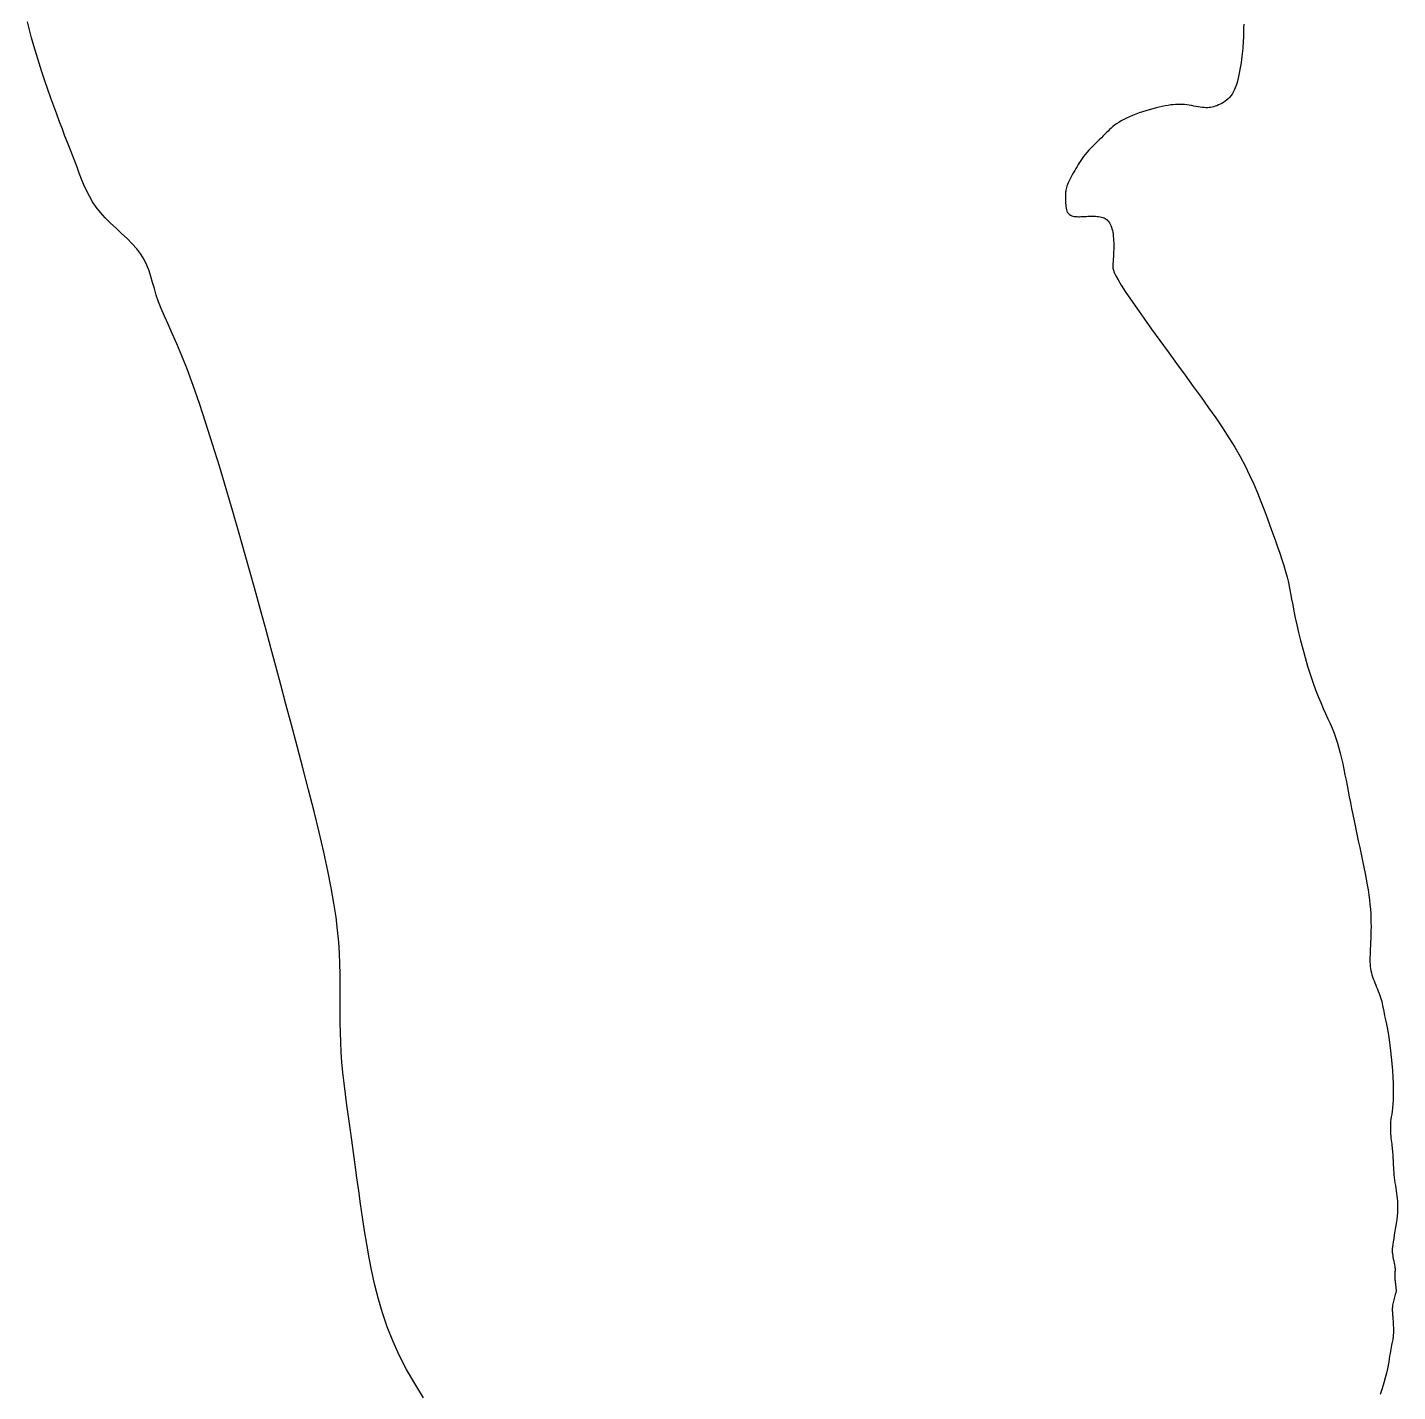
# Model space of a CAD drawing. Header units: millimetres. Extents: x 29 to 887, y 144 to 1917.
# Drawn here: x 38.5 to 452.2, y 1030.5 to 1442.2 of the extents above; entities that cross this region are included whole.
import ezdxf

# ---------------------------------------------------------------- set-up
doc = ezdxf.new("R2010")
doc.units = ezdxf.units.MM
doc.header["$LTSCALE"] = 48

msp = doc.modelspace()

# ---------------------------------------------------------------- linework, layer by layer
for p, q in [((39.09, 1441.55), (38.5, 1443.93)), ((39.74, 1439.12), (39.09, 1441.55)), ((405.63, 1439.98), (405.61, 1439.06)), ((405.65, 1440.98), (405.63, 1439.98)), ((405.67, 1442.07), (405.65, 1440.98)), ((405.7, 1443.21), (405.67, 1442.07)), ((40.45, 1436.63), (39.74, 1439.12)), ((41.22, 1434.06), (40.45, 1436.63)), ((405.42, 1435.89), (405.34, 1435.11)), ((405.48, 1436.65), (405.42, 1435.89)), ((405.53, 1437.41), (405.48, 1436.65)), ((405.57, 1438.21), (405.53, 1437.41)), ((405.61, 1439.06), (405.57, 1438.21)), ((42.05, 1431.43), (41.22, 1434.06)), ((42.91, 1428.78), (42.05, 1431.43)), ((404.88, 1431.54), (404.72, 1430.52)), ((405.02, 1432.52), (404.88, 1431.54)), ((405.14, 1433.45), (405.02, 1432.52)), ((405.25, 1434.31), (405.14, 1433.45)), ((405.34, 1435.11), (405.25, 1434.31)), ((43.79, 1426.13), (42.91, 1428.78)), ((404.15, 1427.45), (403.92, 1426.48)), ((404.36, 1428.46), (404.15, 1427.45)), ((404.55, 1429.49), (404.36, 1428.46)), ((404.72, 1430.52), (404.55, 1429.49)), ((44.7, 1423.51), (43.79, 1426.13)), ((45.6, 1420.93), (44.7, 1423.51)), ((402.84, 1423.3), (402.52, 1422.68)), ((403.14, 1423.99), (402.84, 1423.3)), ((403.42, 1424.75), (403.14, 1423.99)), ((403.68, 1425.58), (403.42, 1424.75)), ((403.92, 1426.48), (403.68, 1425.58)), ((46.5, 1418.42), (45.6, 1420.93)), ((383.65, 1418.82), (382.86, 1418.7)), ((384.4, 1418.91), (383.65, 1418.82)), ((385.12, 1418.97), (384.4, 1418.91)), ((385.82, 1419), (385.12, 1418.97)), ((386.51, 1419.01), (385.82, 1419)), ((387.19, 1418.98), (386.51, 1419.01)), ((387.87, 1418.93), (387.19, 1418.98)), ((388.56, 1418.85), (387.87, 1418.93)), ((389.26, 1418.74), (388.56, 1418.85)), ((398.07, 1418.82), (397.58, 1418.61)), ((398.58, 1419.05), (398.07, 1418.82)), ((399.09, 1419.32), (398.58, 1419.05)), ((399.59, 1419.61), (399.09, 1419.32)), ((400.07, 1419.94), (399.59, 1419.61)), ((400.55, 1420.3), (400.07, 1419.94)), ((400.99, 1420.7), (400.55, 1420.3)), ((401.41, 1421.13), (400.99, 1420.7)), ((401.81, 1421.6), (401.41, 1421.13)), ((402.18, 1422.11), (401.81, 1421.6)), ((402.52, 1422.68), (402.18, 1422.11)), ((47.38, 1416.01), (46.5, 1418.42)), ((48.23, 1413.72), (47.38, 1416.01)), ((370.32, 1414.84), (369.47, 1414.41)), ((371.22, 1415.25), (370.32, 1414.84)), ((372.15, 1415.65), (371.22, 1415.25)), ((373.13, 1416.04), (372.15, 1415.65)), ((374.12, 1416.41), (373.13, 1416.04)), ((375.14, 1416.76), (374.12, 1416.41)), ((376.17, 1417.09), (375.14, 1416.76)), ((377.2, 1417.4), (376.17, 1417.09)), ((378.22, 1417.68), (377.2, 1417.4)), ((379.22, 1417.94), (378.22, 1417.68)), ((380.19, 1418.17), (379.22, 1417.94)), ((381.13, 1418.38), (380.19, 1418.17)), ((382.02, 1418.56), (381.13, 1418.38)), ((382.86, 1418.7), (382.02, 1418.56)), ((389.95, 1418.63), (389.26, 1418.74)), ((390.64, 1418.5), (389.95, 1418.63)), ((391.31, 1418.38), (390.64, 1418.5)), ((391.96, 1418.26), (391.31, 1418.38)), ((392.59, 1418.16), (391.96, 1418.26)), ((393.18, 1418.07), (392.59, 1418.16)), ((393.73, 1418.02), (393.18, 1418.07)), ((394.25, 1417.99), (393.73, 1418.02)), ((394.75, 1418), (394.25, 1417.99)), ((395.23, 1418.03), (394.75, 1418)), ((395.69, 1418.09), (395.23, 1418.03)), ((396.15, 1418.18), (395.69, 1418.09)), ((396.61, 1418.29), (396.15, 1418.18)), ((397.09, 1418.44), (396.61, 1418.29)), ((397.58, 1418.61), (397.09, 1418.44)), ((49.06, 1411.54), (48.23, 1413.72)), ((49.85, 1409.46), (49.06, 1411.54)), ((364.76, 1410.97), (364.3, 1410.5)), ((365.21, 1411.42), (364.76, 1410.97)), ((365.67, 1411.86), (365.21, 1411.42)), ((366.16, 1412.29), (365.67, 1411.86)), ((366.69, 1412.71), (366.16, 1412.29)), ((367.28, 1413.13), (366.69, 1412.71)), ((367.95, 1413.56), (367.28, 1413.13)), ((368.68, 1413.99), (367.95, 1413.56)), ((369.47, 1414.41), (368.68, 1413.99)), ((50.62, 1407.46), (49.85, 1409.46)), ((51.37, 1405.53), (50.62, 1407.46)), ((360.16, 1406.43), (359.52, 1405.79)), ((360.82, 1407.07), (360.16, 1406.43)), ((361.47, 1407.7), (360.82, 1407.07)), ((362.11, 1408.32), (361.47, 1407.7)), ((362.73, 1408.91), (362.11, 1408.32)), ((363.3, 1409.47), (362.73, 1408.91)), ((363.82, 1410), (363.3, 1409.47)), ((364.3, 1410.5), (363.82, 1410)), ((52.09, 1403.65), (51.37, 1405.53)), ((52.8, 1401.82), (52.09, 1403.65)), ((356.92, 1402.69), (356.51, 1402.09)), ((357.35, 1403.29), (356.92, 1402.69)), ((357.82, 1403.9), (357.35, 1403.29)), ((358.34, 1404.52), (357.82, 1403.9)), ((358.91, 1405.15), (358.34, 1404.52)), ((359.52, 1405.79), (358.91, 1405.15)), ((53.49, 1400.02), (52.8, 1401.82)), ((54.16, 1398.23), (53.49, 1400.02)), ((54.85, 1396.46), (54.16, 1398.23)), ((354.31, 1398.4), (353.95, 1397.76)), ((354.68, 1399.04), (354.31, 1398.4)), ((355.05, 1399.67), (354.68, 1399.04)), ((355.41, 1400.29), (355.05, 1399.67)), ((355.77, 1400.9), (355.41, 1400.29)), ((356.13, 1401.5), (355.77, 1400.9)), ((356.51, 1402.09), (356.13, 1401.5)), ((55.57, 1394.72), (54.85, 1396.46)), ((56.35, 1392.99), (55.57, 1394.72)), ((352.29, 1394.34), (352.15, 1393.9)), ((352.47, 1394.82), (352.29, 1394.34)), ((352.69, 1395.35), (352.47, 1394.82)), ((352.96, 1395.91), (352.69, 1395.35)), ((353.27, 1396.51), (352.96, 1395.91)), ((353.6, 1397.12), (353.27, 1396.51)), ((353.95, 1397.76), (353.6, 1397.12)), ((57.22, 1391.28), (56.35, 1392.99)), ((58.2, 1389.6), (57.22, 1391.28)), ((351.94, 1392.52), (351.93, 1392.26)), ((351.93, 1392.26), (351.93, 1392.02)), ((351.93, 1392.02), (351.93, 1391.81)), ((351.93, 1391.81), (351.93, 1391.61)), ((351.93, 1391.61), (351.93, 1391.42)), ((351.93, 1391.42), (351.93, 1391.21)), ((351.93, 1391.21), (351.93, 1390.99)), ((351.93, 1390.99), (351.93, 1390.73)), ((351.93, 1390.73), (351.93, 1390.43)), ((351.93, 1390.43), (351.93, 1390.08)), ((351.93, 1390.08), (351.93, 1389.67)), ((351.96, 1392.81), (351.94, 1392.52)), ((351.99, 1393.14), (351.96, 1392.81)), ((352.06, 1393.5), (351.99, 1393.14)), ((352.15, 1393.9), (352.06, 1393.5)), ((59.31, 1387.95), (58.2, 1389.6)), ((60.58, 1386.33), (59.31, 1387.95)), ((62.03, 1384.74), (60.58, 1386.33)), ((351.93, 1389.67), (351.94, 1389.21)), ((351.94, 1389.21), (351.96, 1388.71)), ((351.96, 1388.71), (352, 1388.2)), ((352, 1388.2), (352.07, 1387.7)), ((352.07, 1387.7), (352.18, 1387.21)), ((352.18, 1387.21), (352.32, 1386.76)), ((352.32, 1386.76), (352.52, 1386.37)), ((352.52, 1386.37), (352.77, 1386.04)), ((352.77, 1386.04), (353.06, 1385.77)), ((353.06, 1385.77), (353.4, 1385.56)), ((63.6, 1383.17), (62.03, 1384.74)), ((65.26, 1381.61), (63.6, 1383.17)), ((66.93, 1380.06), (65.26, 1381.61)), ((353.4, 1385.56), (353.77, 1385.4)), ((353.77, 1385.4), (354.15, 1385.29)), ((354.15, 1385.29), (354.56, 1385.21)), ((354.56, 1385.21), (354.97, 1385.16)), ((354.97, 1385.16), (355.38, 1385.13)), ((355.38, 1385.13), (355.78, 1385.11)), ((355.78, 1385.11), (356.17, 1385.11)), ((356.17, 1385.11), (356.56, 1385.12)), ((356.56, 1385.12), (356.95, 1385.14)), ((356.95, 1385.14), (357.35, 1385.16)), ((357.35, 1385.16), (357.75, 1385.19)), ((357.75, 1385.19), (358.17, 1385.21)), ((358.17, 1385.21), (358.61, 1385.23)), ((358.61, 1385.23), (359.06, 1385.25)), ((359.06, 1385.25), (359.53, 1385.26)), ((359.53, 1385.26), (360.01, 1385.26)), ((360.01, 1385.26), (360.49, 1385.25)), ((360.49, 1385.25), (360.97, 1385.23)), ((360.97, 1385.23), (361.43, 1385.2)), ((361.43, 1385.2), (361.89, 1385.14)), ((361.89, 1385.14), (362.33, 1385.07)), ((362.33, 1385.07), (362.74, 1384.98)), ((362.74, 1384.98), (363.13, 1384.87)), ((363.13, 1384.87), (363.49, 1384.73)), ((363.49, 1384.73), (363.83, 1384.56)), ((363.83, 1384.56), (364.15, 1384.36)), ((364.15, 1384.36), (364.44, 1384.13)), ((364.44, 1384.13), (364.71, 1383.87)), ((364.71, 1383.87), (364.97, 1383.56)), ((364.97, 1383.56), (365.2, 1383.22)), ((365.2, 1383.22), (365.41, 1382.84)), ((365.41, 1382.84), (365.6, 1382.42)), ((365.6, 1382.42), (365.78, 1381.96)), ((365.78, 1381.96), (365.93, 1381.47)), ((68.58, 1378.52), (66.93, 1380.06)), ((70.14, 1376.96), (68.58, 1378.52)), ((365.93, 1381.47), (366.06, 1380.94)), ((366.06, 1380.94), (366.17, 1380.38)), ((366.17, 1380.38), (366.26, 1379.79)), ((366.26, 1379.79), (366.33, 1379.17)), ((366.33, 1379.17), (366.38, 1378.53)), ((366.38, 1378.53), (366.42, 1377.87)), ((366.42, 1377.87), (366.44, 1377.21)), ((71.56, 1375.39), (70.14, 1376.96)), ((72.79, 1373.8), (71.56, 1375.39)), ((73.79, 1372.17), (72.79, 1373.8)), ((366.37, 1373.47), (366.34, 1372.93)), ((366.4, 1374.03), (366.37, 1373.47)), ((366.42, 1374.62), (366.4, 1374.03)), ((366.44, 1375.24), (366.42, 1374.62)), ((366.44, 1377.21), (366.45, 1376.54)), ((366.45, 1375.89), (366.44, 1375.24)), ((366.45, 1376.54), (366.45, 1375.89)), ((74.59, 1370.51), (73.79, 1372.17)), ((75.24, 1368.81), (74.59, 1370.51)), ((366.21, 1370.53), (366.2, 1370.08)), ((366.2, 1370.08), (366.23, 1369.59)), ((366.23, 1370.98), (366.21, 1370.53)), ((366.26, 1371.44), (366.23, 1370.98)), ((366.23, 1369.59), (366.37, 1368.99)), ((366.28, 1371.92), (366.26, 1371.44)), ((366.31, 1372.42), (366.28, 1371.92)), ((366.34, 1372.93), (366.31, 1372.42)), ((75.8, 1367.06), (75.24, 1368.81)), ((76.31, 1365.25), (75.8, 1367.06)), ((76.83, 1363.39), (76.31, 1365.25)), ((366.37, 1368.99), (366.63, 1368.24)), ((366.63, 1368.24), (367.08, 1367.27)), ((367.08, 1367.27), (367.75, 1366.04)), ((367.75, 1366.04), (368.69, 1364.48)), ((77.39, 1361.45), (76.83, 1363.39)), ((78.07, 1359.45), (77.39, 1361.45)), ((368.69, 1364.48), (369.94, 1362.54)), ((369.94, 1362.54), (371.53, 1360.18)), ((78.89, 1357.36), (78.07, 1359.45)), ((79.86, 1355.11), (78.89, 1357.36)), ((371.53, 1360.18), (373.42, 1357.46)), ((373.42, 1357.46), (375.55, 1354.44)), ((80.97, 1352.64), (79.86, 1355.11)), ((82.23, 1349.86), (80.97, 1352.64)), ((375.55, 1354.44), (377.87, 1351.18)), ((83.62, 1346.7), (82.23, 1349.86)), ((377.87, 1351.18), (380.33, 1347.77)), ((85.14, 1343.08), (83.62, 1346.7)), ((380.33, 1347.77), (382.87, 1344.27)), ((86.79, 1338.93), (85.14, 1343.08)), ((382.87, 1344.27), (385.44, 1340.75)), ((385.44, 1340.75), (387.98, 1337.27)), ((88.56, 1334.17), (86.79, 1338.93)), ((387.98, 1337.27), (390.44, 1333.9)), ((90.44, 1328.76), (88.56, 1334.17)), ((390.44, 1333.9), (392.81, 1330.63)), ((92.41, 1322.8), (90.44, 1328.76)), ((392.81, 1330.63), (395.08, 1327.45)), ((395.08, 1327.45), (397.24, 1324.37)), ((397.24, 1324.37), (399.28, 1321.36)), ((94.43, 1316.42), (92.41, 1322.8)), ((399.28, 1321.36), (401.2, 1318.41)), ((96.47, 1309.77), (94.43, 1316.42)), ((401.2, 1318.41), (402.98, 1315.53)), ((402.98, 1315.53), (404.62, 1312.68)), ((404.62, 1312.68), (406.12, 1309.88)), ((98.51, 1302.97), (96.47, 1309.77)), ((406.12, 1309.88), (407.48, 1307.12)), ((407.48, 1307.12), (408.72, 1304.41)), ((408.72, 1304.41), (409.85, 1301.76)), ((100.51, 1296.17), (98.51, 1302.97)), ((409.85, 1301.76), (410.89, 1299.18)), ((410.89, 1299.18), (411.86, 1296.67)), ((102.43, 1289.49), (100.51, 1296.17)), ((411.86, 1296.67), (412.75, 1294.25)), ((412.75, 1294.25), (413.6, 1291.92)), ((413.6, 1291.92), (414.41, 1289.69)), ((104.26, 1283.08), (102.43, 1289.49)), ((414.41, 1289.69), (415.18, 1287.55)), ((415.18, 1287.55), (415.91, 1285.5)), ((105.96, 1277.02), (104.26, 1283.08)), ((415.91, 1285.5), (416.59, 1283.53)), ((416.59, 1283.53), (417.22, 1281.63)), ((417.22, 1281.63), (417.8, 1279.8)), ((417.8, 1279.8), (418.32, 1278.04)), ((107.55, 1271.28), (105.96, 1277.02)), ((418.32, 1278.04), (418.78, 1276.33)), ((418.78, 1276.33), (419.17, 1274.67)), ((419.17, 1274.67), (419.53, 1273.02)), ((109.07, 1265.74), (107.55, 1271.28)), ((419.53, 1273.02), (419.85, 1271.37)), ((419.85, 1271.37), (420.17, 1269.68)), ((420.17, 1269.68), (420.49, 1267.92)), ((420.49, 1267.92), (420.85, 1266.07)), ((420.85, 1266.07), (421.25, 1264.08)), ((110.55, 1260.32), (109.07, 1265.74)), ((421.25, 1264.08), (421.71, 1261.94)), ((421.71, 1261.94), (422.25, 1259.62)), ((112, 1254.93), (110.55, 1260.32)), ((422.25, 1259.62), (422.86, 1257.17)), ((113.47, 1249.46), (112, 1254.93)), ((422.86, 1257.17), (423.53, 1254.63)), ((423.53, 1254.63), (424.25, 1252.05)), ((114.97, 1243.84), (113.47, 1249.46)), ((424.25, 1252.05), (425, 1249.48)), ((425, 1249.48), (425.78, 1246.98)), ((425.78, 1246.98), (426.57, 1244.58)), ((116.55, 1237.95), (114.97, 1243.84)), ((426.57, 1244.58), (427.37, 1242.34)), ((427.37, 1242.34), (428.16, 1240.29)), ((118.21, 1231.75), (116.55, 1237.95)), ((428.16, 1240.29), (428.93, 1238.43)), ((428.93, 1238.43), (429.68, 1236.71)), ((429.68, 1236.71), (430.41, 1235.11)), ((430.41, 1235.11), (431.11, 1233.59)), ((431.11, 1233.59), (431.77, 1232.12)), ((119.94, 1225.31), (118.21, 1231.75)), ((431.77, 1232.12), (432.4, 1230.69)), ((432.4, 1230.69), (432.97, 1229.24)), ((432.97, 1229.24), (433.5, 1227.76)), ((121.68, 1218.73), (119.94, 1225.31)), ((433.5, 1227.76), (433.99, 1226.25)), ((433.99, 1226.25), (434.43, 1224.71)), ((434.43, 1224.71), (434.85, 1223.14)), ((434.85, 1223.14), (435.23, 1221.55)), ((435.23, 1221.55), (435.59, 1219.94)), ((123.39, 1212.14), (121.68, 1218.73)), ((435.59, 1219.94), (435.93, 1218.32)), ((435.93, 1218.32), (436.27, 1216.69)), ((436.27, 1216.69), (436.59, 1215.04)), ((125.05, 1205.62), (123.39, 1212.14)), ((436.59, 1215.04), (436.91, 1213.39)), ((436.91, 1213.39), (437.24, 1211.71)), ((437.24, 1211.71), (437.57, 1210.01)), ((437.57, 1210.01), (437.9, 1208.26)), ((437.9, 1208.26), (438.26, 1206.48)), ((126.6, 1199.3), (125.05, 1205.62)), ((438.26, 1206.48), (438.63, 1204.63)), ((438.63, 1204.63), (439.02, 1202.73)), ((439.02, 1202.73), (439.43, 1200.77)), ((439.43, 1200.77), (439.86, 1198.76)), ((128.01, 1193.28), (126.6, 1199.3)), ((439.86, 1198.76), (440.3, 1196.72)), ((440.3, 1196.72), (440.74, 1194.68)), ((129.23, 1187.67), (128.01, 1193.28)), ((440.74, 1194.68), (441.17, 1192.65)), ((441.17, 1192.65), (441.6, 1190.66)), ((130.24, 1182.56), (129.23, 1187.67)), ((441.6, 1190.66), (441.99, 1188.73)), ((441.99, 1188.73), (442.36, 1186.89)), ((442.36, 1186.89), (442.69, 1185.13)), ((442.69, 1185.13), (442.99, 1183.47)), ((442.99, 1183.47), (443.25, 1181.89)), ((131.05, 1177.9), (130.24, 1182.56)), ((443.25, 1181.89), (443.47, 1180.37)), ((443.47, 1180.37), (443.66, 1178.91)), ((443.66, 1178.91), (443.82, 1177.5)), ((131.68, 1173.66), (131.05, 1177.9)), ((443.82, 1177.5), (443.94, 1176.12)), ((443.94, 1176.12), (444.03, 1174.77)), ((444.03, 1174.77), (444.09, 1173.43)), ((132.15, 1169.76), (131.68, 1173.66)), ((444.09, 1173.43), (444.12, 1172.11)), ((444.12, 1172.11), (444.13, 1170.82)), ((444.13, 1170.82), (444.12, 1169.57)), ((132.49, 1166.15), (132.15, 1169.76)), ((444.06, 1167.2), (444.01, 1166.1)), ((444.09, 1168.36), (444.06, 1167.2)), ((444.12, 1169.57), (444.09, 1168.36)), ((132.72, 1162.78), (132.49, 1166.15)), ((132.86, 1159.59), (132.72, 1162.78)), ((443.83, 1162.37), (443.8, 1161.59)), ((443.87, 1163.21), (443.83, 1162.37)), ((443.91, 1164.1), (443.87, 1163.21)), ((443.96, 1165.06), (443.91, 1164.1)), ((444.01, 1166.1), (443.96, 1165.06)), ((132.93, 1156.51), (132.86, 1159.59)), ((443.8, 1161.59), (443.79, 1160.85)), ((443.79, 1160.85), (443.8, 1160.14)), ((443.8, 1160.14), (443.84, 1159.47)), ((443.84, 1159.47), (443.9, 1158.81)), ((443.9, 1158.81), (443.99, 1158.17)), ((132.96, 1153.51), (132.93, 1156.51)), ((443.99, 1158.17), (444.1, 1157.54)), ((444.1, 1157.54), (444.25, 1156.91)), ((444.25, 1156.91), (444.42, 1156.3)), ((444.42, 1156.3), (444.61, 1155.68)), ((444.61, 1155.68), (444.82, 1155.06)), ((444.82, 1155.06), (445.05, 1154.45)), ((445.05, 1154.45), (445.29, 1153.83)), ((132.95, 1147.64), (132.96, 1150.56)), ((132.96, 1150.56), (132.96, 1153.51)), ((445.29, 1153.83), (445.55, 1153.2)), ((445.55, 1153.2), (445.81, 1152.57)), ((445.81, 1152.57), (446.07, 1151.94)), ((446.07, 1151.94), (446.33, 1151.31)), ((446.33, 1151.31), (446.58, 1150.68)), ((446.58, 1150.68), (446.82, 1150.06)), ((446.82, 1150.06), (447.03, 1149.45)), ((132.94, 1144.73), (132.95, 1147.64)), ((447.03, 1149.45), (447.22, 1148.84)), ((447.22, 1148.84), (447.38, 1148.25)), ((447.38, 1148.25), (447.52, 1147.66)), ((447.52, 1147.66), (447.64, 1147.07)), ((447.64, 1147.07), (447.74, 1146.47)), ((447.74, 1146.47), (447.85, 1145.86)), ((447.85, 1145.86), (447.96, 1145.22)), ((132.95, 1141.83), (132.94, 1144.73)), ((132.99, 1138.91), (132.95, 1141.83)), ((447.96, 1145.22), (448.08, 1144.56)), ((448.08, 1144.56), (448.22, 1143.86)), ((448.22, 1143.86), (448.38, 1143.11)), ((448.38, 1143.11), (448.56, 1142.3)), ((448.56, 1142.3), (448.76, 1141.41)), ((133.08, 1135.96), (132.99, 1138.91)), ((448.76, 1141.41), (448.97, 1140.42)), ((448.97, 1140.42), (449.19, 1139.31)), ((449.19, 1139.31), (449.41, 1138.07)), ((449.41, 1138.07), (449.63, 1136.67)), ((133.23, 1132.96), (133.08, 1135.96)), ((449.63, 1136.67), (449.85, 1135.09)), ((449.85, 1135.09), (450.06, 1133.34)), ((133.46, 1129.9), (133.23, 1132.96)), ((133.75, 1126.78), (133.46, 1129.9)), ((450.06, 1133.34), (450.25, 1131.45)), ((450.25, 1131.45), (450.43, 1129.47)), ((450.43, 1129.47), (450.58, 1127.45)), ((134.11, 1123.58), (133.75, 1126.78)), ((450.58, 1127.45), (450.7, 1125.44)), ((450.7, 1125.44), (450.79, 1123.49)), ((134.51, 1120.31), (134.11, 1123.58)), ((450.79, 1123.49), (450.84, 1121.66)), ((450.84, 1121.66), (450.84, 1119.99)), ((134.96, 1116.96), (134.51, 1120.31)), ((135.43, 1113.52), (134.96, 1116.96)), ((450.72, 1117.25), (450.62, 1116.13)), ((450.8, 1118.52), (450.72, 1117.25)), ((450.84, 1119.99), (450.8, 1118.52)), ((135.92, 1110), (135.43, 1113.52)), ((450.24, 1113.46), (450.13, 1112.7)), ((450.37, 1114.26), (450.24, 1113.46)), ((450.49, 1115.15), (450.37, 1114.26)), ((450.62, 1116.13), (450.49, 1115.15)), ((136.43, 1106.39), (135.92, 1110)), ((449.99, 1111.22), (449.97, 1110.47)), ((449.97, 1110.47), (449.97, 1109.73)), ((449.97, 1109.73), (450, 1109)), ((450.04, 1111.96), (449.99, 1111.22)), ((450, 1109), (450.04, 1108.29)), ((450.13, 1112.7), (450.04, 1111.96)), ((136.93, 1102.69), (136.43, 1106.39)), ((450.04, 1108.29), (450.1, 1107.6)), ((450.1, 1107.6), (450.16, 1106.95)), ((450.16, 1106.95), (450.23, 1106.33)), ((450.23, 1106.33), (450.3, 1105.75)), ((450.3, 1105.75), (450.37, 1105.2)), ((450.37, 1105.2), (450.44, 1104.68)), ((450.44, 1104.68), (450.5, 1104.18)), ((137.44, 1098.9), (136.93, 1102.69)), ((450.5, 1104.18), (450.56, 1103.68)), ((450.56, 1103.68), (450.61, 1103.17)), ((450.61, 1103.17), (450.66, 1102.65)), ((450.66, 1102.65), (450.7, 1102.1)), ((450.7, 1102.1), (450.73, 1101.52)), ((450.73, 1101.52), (450.76, 1100.91)), ((450.76, 1100.91), (450.78, 1100.26)), ((137.97, 1095.04), (137.44, 1098.9)), ((450.78, 1100.26), (450.81, 1099.59)), ((450.81, 1099.59), (450.84, 1098.89)), ((450.84, 1098.89), (450.87, 1098.17)), ((450.87, 1098.17), (450.92, 1097.42)), ((450.92, 1097.42), (450.98, 1096.66)), ((450.98, 1096.66), (451.06, 1095.87)), ((138.51, 1091.11), (137.97, 1095.04)), ((451.06, 1095.87), (451.15, 1095.08)), ((451.15, 1095.08), (451.26, 1094.27)), ((451.26, 1094.27), (451.37, 1093.47)), ((451.37, 1093.47), (451.49, 1092.66)), ((451.49, 1092.66), (451.6, 1091.85)), ((139.07, 1087.13), (138.51, 1091.11)), ((451.6, 1091.85), (451.72, 1091.06)), ((451.72, 1091.06), (451.83, 1090.27)), ((451.83, 1090.27), (451.93, 1089.51)), ((451.93, 1089.51), (452.02, 1088.74)), ((452.02, 1088.74), (452.08, 1087.97)), ((452.08, 1087.97), (452.13, 1087.18)), ((139.67, 1083.1), (139.07, 1087.13)), ((452.1, 1084.53), (452.02, 1083.51)), ((452.14, 1085.47), (452.1, 1084.53)), ((452.13, 1087.18), (452.15, 1086.35)), ((452.15, 1086.35), (452.14, 1085.47)), ((140.3, 1079.04), (139.67, 1083.1)), ((451.55, 1080.09), (451.36, 1078.92)), ((451.73, 1081.27), (451.55, 1080.09)), ((451.89, 1082.42), (451.73, 1081.27)), ((452.02, 1083.51), (451.89, 1082.42)), ((140.97, 1074.95), (140.3, 1079.04)), ((450.82, 1075.73), (450.68, 1074.89)), ((450.98, 1076.71), (450.82, 1075.73)), ((451.16, 1077.78), (450.98, 1076.71)), ((451.36, 1078.92), (451.16, 1077.78)), ((141.69, 1070.84), (140.97, 1074.95)), ((450.54, 1073.64), (450.51, 1073.2)), ((450.51, 1073.2), (450.51, 1072.86)), ((450.51, 1072.86), (450.53, 1072.6)), ((450.53, 1072.6), (450.56, 1072.4)), ((450.59, 1074.2), (450.54, 1073.64)), ((450.56, 1072.4), (450.59, 1072.23)), ((450.68, 1074.89), (450.59, 1074.2)), ((450.59, 1072.23), (450.62, 1072.08)), ((450.62, 1072.08), (450.65, 1071.92)), ((450.65, 1071.92), (450.67, 1071.76)), ((450.67, 1071.76), (450.69, 1071.59)), ((450.69, 1071.59), (450.71, 1071.4)), ((450.71, 1071.4), (450.73, 1071.21)), ((142.49, 1066.72), (141.69, 1070.84)), ((450.73, 1071.21), (450.76, 1070.99)), ((450.76, 1070.99), (450.8, 1070.76)), ((450.8, 1070.76), (450.84, 1070.5)), ((450.84, 1070.5), (450.9, 1070.22)), ((450.9, 1070.22), (450.97, 1069.92)), ((450.97, 1069.92), (451.05, 1069.61)), ((451.05, 1069.61), (451.12, 1069.28)), ((451.12, 1069.28), (451.2, 1068.94)), ((451.2, 1068.94), (451.26, 1068.6)), ((451.26, 1068.6), (451.32, 1068.26)), ((451.32, 1068.26), (451.36, 1067.93)), ((451.36, 1067.93), (451.38, 1067.6)), ((451.38, 1067.6), (451.39, 1067.28)), ((451.39, 1067.28), (451.39, 1066.97)), ((143.4, 1062.57), (142.49, 1066.72)), ((451.3, 1065.58), (451.29, 1065.34)), ((451.29, 1065.34), (451.3, 1065.11)), ((451.32, 1065.84), (451.3, 1065.58)), ((451.3, 1065.11), (451.3, 1064.89)), ((451.3, 1064.89), (451.32, 1064.66)), ((451.33, 1066.1), (451.32, 1065.84)), ((451.32, 1064.66), (451.33, 1064.44)), ((451.36, 1066.38), (451.33, 1066.1)), ((451.33, 1064.44), (451.36, 1064.2)), ((451.37, 1066.67), (451.36, 1066.38)), ((451.36, 1064.2), (451.39, 1063.96)), ((451.39, 1066.97), (451.37, 1066.67)), ((451.39, 1063.96), (451.42, 1063.7)), ((451.42, 1063.7), (451.45, 1063.42)), ((451.45, 1063.42), (451.48, 1063.13)), ((451.48, 1063.13), (451.52, 1062.84)), ((144.46, 1058.41), (143.4, 1062.57)), ((451.24, 1059.03), (451.13, 1058.63)), ((451.35, 1059.42), (451.24, 1059.03)), ((451.45, 1059.76), (451.35, 1059.42)), ((451.53, 1060.07), (451.45, 1059.76)), ((451.52, 1062.84), (451.56, 1062.55)), ((451.6, 1060.32), (451.53, 1060.07)), ((451.56, 1062.55), (451.59, 1062.26)), ((451.59, 1062.26), (451.62, 1061.99)), ((451.65, 1060.53), (451.6, 1060.32)), ((451.62, 1061.99), (451.65, 1061.75)), ((451.65, 1061.75), (451.67, 1061.53)), ((451.68, 1060.71), (451.65, 1060.53)), ((451.67, 1061.53), (451.69, 1061.34)), ((451.7, 1060.87), (451.68, 1060.71)), ((451.69, 1061.34), (451.7, 1061.17)), ((451.7, 1061.17), (451.71, 1061.02)), ((451.71, 1061.02), (451.7, 1060.87)), ((145.69, 1054.22), (144.46, 1058.41)), ((450.56, 1055.52), (450.55, 1055.19)), ((450.55, 1055.19), (450.56, 1054.87)), ((450.58, 1055.86), (450.56, 1055.52)), ((450.56, 1054.87), (450.57, 1054.56)), ((450.62, 1056.2), (450.58, 1055.86)), ((450.66, 1056.57), (450.62, 1056.2)), ((450.73, 1056.95), (450.66, 1056.57)), ((450.81, 1057.36), (450.73, 1056.95)), ((450.91, 1057.78), (450.81, 1057.36)), ((451.02, 1058.21), (450.91, 1057.78)), ((451.13, 1058.63), (451.02, 1058.21)), ((147.12, 1050), (145.69, 1054.22)), ((450.57, 1054.56), (450.59, 1054.24)), ((450.59, 1054.24), (450.61, 1053.91)), ((450.61, 1053.91), (450.64, 1053.58)), ((450.64, 1053.58), (450.67, 1053.25)), ((450.67, 1053.25), (450.7, 1052.91)), ((450.7, 1052.91), (450.73, 1052.56)), ((450.73, 1052.56), (450.76, 1052.2)), ((450.76, 1052.2), (450.79, 1051.84)), ((450.79, 1051.84), (450.82, 1051.47)), ((450.82, 1051.47), (450.83, 1051.09)), ((450.83, 1051.09), (450.85, 1050.7)), ((450.85, 1050.7), (450.86, 1050.32)), ((148.79, 1045.76), (147.12, 1050)), ((450.76, 1046.54), (450.7, 1046.21)), ((450.8, 1046.85), (450.76, 1046.54)), ((450.83, 1047.14), (450.8, 1046.85)), ((450.85, 1047.42), (450.83, 1047.14)), ((450.86, 1047.69), (450.85, 1047.42)), ((450.86, 1050.32), (450.87, 1049.94)), ((450.87, 1047.97), (450.86, 1047.69)), ((450.87, 1049.94), (450.87, 1049.57)), ((450.87, 1049.57), (450.87, 1049.21)), ((450.87, 1049.21), (450.87, 1048.87)), ((450.87, 1048.87), (450.87, 1048.55)), ((450.87, 1048.55), (450.87, 1048.25)), ((450.87, 1048.25), (450.87, 1047.97)), ((150.73, 1041.49), (148.79, 1045.76)), ((449.99, 1042.7), (449.87, 1041.99)), ((450.11, 1043.34), (449.99, 1042.7)), ((450.23, 1043.94), (450.11, 1043.34)), ((450.34, 1044.48), (450.23, 1043.94)), ((450.45, 1044.97), (450.34, 1044.48)), ((450.54, 1045.43), (450.45, 1044.97)), ((450.63, 1045.83), (450.54, 1045.43)), ((450.7, 1046.21), (450.63, 1045.83)), ((152.95, 1037.19), (150.73, 1041.49)), ((449.29, 1038.44), (449.06, 1037.31)), ((449.47, 1039.47), (449.29, 1038.44)), ((449.62, 1040.39), (449.47, 1039.47)), ((449.75, 1041.23), (449.62, 1040.39)), ((449.87, 1041.99), (449.75, 1041.23)), ((155.42, 1032.89), (152.95, 1037.19)), ((448.43, 1034.66), (448.01, 1033.11)), ((448.78, 1036.05), (448.43, 1034.66)), ((449.06, 1037.31), (448.78, 1036.05)), ((158.1, 1028.63), (155.42, 1032.89)), ((447.5, 1031.41), (446.91, 1029.57)), ((448.01, 1033.11), (447.5, 1031.41))]:
    msp.add_line(p, q)

doc.saveas('drawing.dxf')
